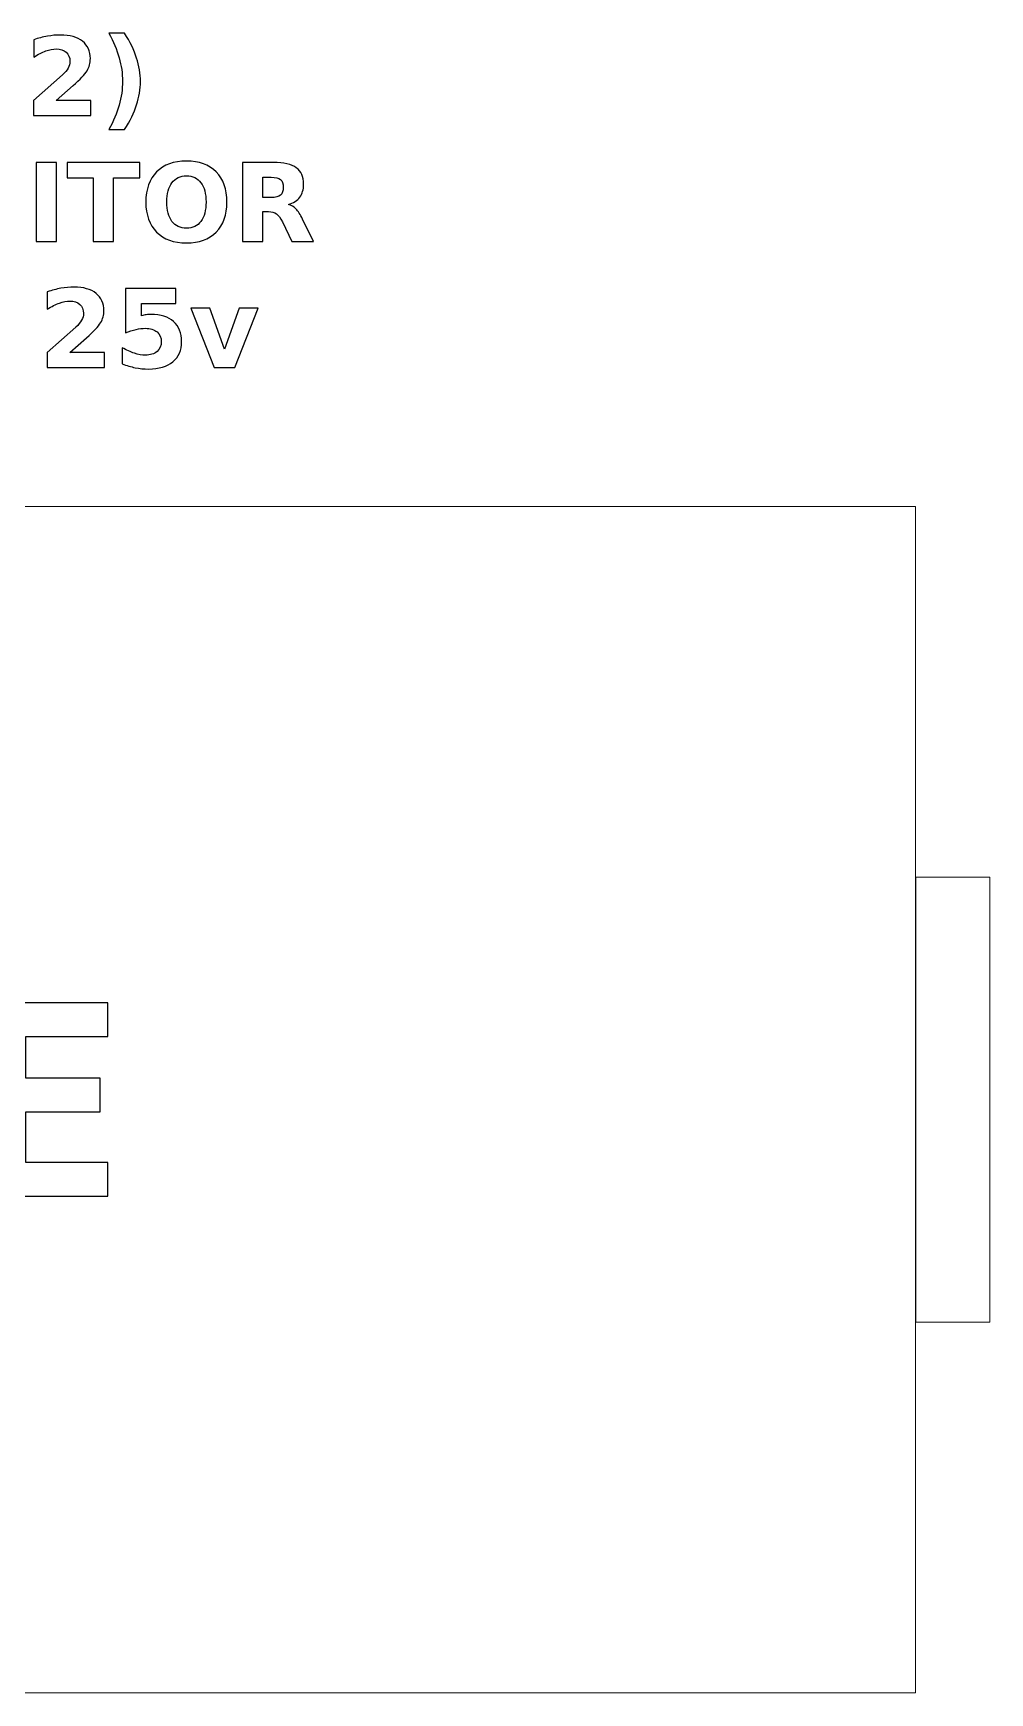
# Model space of a CAD drawing. Header units: centimetres. Extents: x -10.82 to -10.18, y -15.01 to -14.562.
# Drawn here: x -10.4381 to -10.18, y -15.01 to -14.5623 of the extents above; entities that cross this region are included whole.
import ezdxf

# ---------------------------------------------------------------- set-up
doc = ezdxf.new("R2010")
doc.units = ezdxf.units.CM
doc.header["$MEASUREMENT"] = 0
doc.layers.add('Layer 1', color=7, linetype='Continuous')

msp = doc.modelspace()

# ---------------------------------------------------------------- linework, layer by layer
at = {"layer": 'Layer 1', "color": 250}
for points, knots in [([(-10.41768, -14.58835), (-10.41647, -14.58609), (-10.41555, -14.58388), (-10.41494, -14.58172), (-10.41494, -14.58172), (-10.41433, -14.57956), (-10.41403, -14.57743), (-10.41403, -14.57533), (-10.41403, -14.57533), (-10.41403, -14.57322), (-10.41433, -14.5711), (-10.41494, -14.56895), (-10.41494, -14.56895), (-10.41555, -14.56679), (-10.41647, -14.56459), (-10.41768, -14.56233), (-10.41768, -14.56233), (-10.41768, -14.56233), (-10.41345, -14.56233), (-10.41345, -14.56233), (-10.41345, -14.56233), (-10.412, -14.56467), (-10.41093, -14.5669), (-10.41023, -14.56903), (-10.41023, -14.56903), (-10.40953, -14.57117), (-10.40918, -14.57327), (-10.40918, -14.57536), (-10.40918, -14.57536), (-10.40918, -14.57744), (-10.40953, -14.57954), (-10.41022, -14.58165), (-10.41022, -14.58165), (-10.41092, -14.58377), (-10.41199, -14.586), (-10.41345, -14.58835), (-10.41345, -14.58835), (-10.41345, -14.58835), (-10.41768, -14.58835), (-10.41768, -14.58835)], [0, 0, 0, 0, 0.1, 0.1, 0.1, 0.1, 0.2, 0.2, 0.2, 0.2, 0.3, 0.3, 0.3, 0.3, 0.4, 0.4, 0.4, 0.4, 0.5, 0.5, 0.5, 0.5, 0.6, 0.6, 0.6, 0.6, 0.7, 0.7, 0.7, 0.7, 0.8, 0.8, 0.8, 0.8, 0.9, 0.9, 0.9, 0.9, 1, 1, 1, 1]), ([(-10.43193, -14.58046), (-10.43193, -14.58046), (-10.42256, -14.58046), (-10.42256, -14.58046), (-10.42256, -14.58046), (-10.42256, -14.58046), (-10.42256, -14.5845), (-10.42256, -14.5845), (-10.42256, -14.5845), (-10.42256, -14.5845), (-10.43804, -14.5845), (-10.43804, -14.5845), (-10.43804, -14.5845), (-10.43804, -14.5845), (-10.43804, -14.58046), (-10.43804, -14.58046), (-10.43804, -14.58046), (-10.43804, -14.58046), (-10.43026, -14.5736), (-10.43026, -14.5736), (-10.43026, -14.5736), (-10.42957, -14.57298), (-10.42906, -14.57236), (-10.42872, -14.57176), (-10.42872, -14.57176), (-10.42839, -14.57117), (-10.42822, -14.57054), (-10.42822, -14.56989), (-10.42822, -14.56989), (-10.42822, -14.5689), (-10.42856, -14.56809), (-10.42923, -14.56749), (-10.42923, -14.56749), (-10.4299, -14.56688), (-10.43079, -14.56657), (-10.4319, -14.56657), (-10.4319, -14.56657), (-10.43276, -14.56657), (-10.43369, -14.56676), (-10.43471, -14.56712), (-10.43471, -14.56712), (-10.43573, -14.56749), (-10.43682, -14.56804), (-10.43798, -14.56876), (-10.43798, -14.56876), (-10.43798, -14.56876), (-10.43798, -14.56408), (-10.43798, -14.56408), (-10.43798, -14.56408), (-10.43674, -14.56367), (-10.43552, -14.56336), (-10.43431, -14.56314), (-10.43431, -14.56314), (-10.43311, -14.56293), (-10.43192, -14.56282), (-10.43076, -14.56282), (-10.43076, -14.56282), (-10.42821, -14.56282), (-10.42623, -14.56338), (-10.42482, -14.56451), (-10.42482, -14.56451), (-10.42341, -14.56563), (-10.4227, -14.56719), (-10.4227, -14.5692), (-10.4227, -14.5692), (-10.4227, -14.57036), (-10.423, -14.57144), (-10.4236, -14.57244), (-10.4236, -14.57244), (-10.4242, -14.57344), (-10.42546, -14.57479), (-10.42738, -14.57647), (-10.42738, -14.57647), (-10.42738, -14.57647), (-10.43193, -14.58046), (-10.43193, -14.58046)], [0, 0, 0, 0, 0.052632, 0.052632, 0.052632, 0.052632, 0.105263, 0.105263, 0.105263, 0.105263, 0.157895, 0.157895, 0.157895, 0.157895, 0.210526, 0.210526, 0.210526, 0.210526, 0.263158, 0.263158, 0.263158, 0.263158, 0.315789, 0.315789, 0.315789, 0.315789, 0.368421, 0.368421, 0.368421, 0.368421, 0.421053, 0.421053, 0.421053, 0.421053, 0.473684, 0.473684, 0.473684, 0.473684, 0.526316, 0.526316, 0.526316, 0.526316, 0.578947, 0.578947, 0.578947, 0.578947, 0.631579, 0.631579, 0.631579, 0.631579, 0.684211, 0.684211, 0.684211, 0.684211, 0.736842, 0.736842, 0.736842, 0.736842, 0.789474, 0.789474, 0.789474, 0.789474, 0.842105, 0.842105, 0.842105, 0.842105, 0.894737, 0.894737, 0.894737, 0.894737, 0.947368, 0.947368, 0.947368, 0.947368, 1, 1, 1, 1]), ([(-10.43732, -14.59721), (-10.43732, -14.59721), (-10.43183, -14.59721), (-10.43183, -14.59721), (-10.43183, -14.59721), (-10.43183, -14.59721), (-10.43183, -14.6185), (-10.43183, -14.6185), (-10.43183, -14.6185), (-10.43183, -14.6185), (-10.43732, -14.6185), (-10.43732, -14.6185), (-10.43732, -14.6185), (-10.43732, -14.6185), (-10.43732, -14.59721), (-10.43732, -14.59721)], [0, 0, 0, 0, 0.25, 0.25, 0.25, 0.25, 0.5, 0.5, 0.5, 0.5, 0.75, 0.75, 0.75, 0.75, 1, 1, 1, 1]), ([(-10.42899, -14.59721), (-10.42899, -14.59721), (-10.40936, -14.59721), (-10.40936, -14.59721), (-10.40936, -14.59721), (-10.40936, -14.59721), (-10.40936, -14.60136), (-10.40936, -14.60136), (-10.40936, -14.60136), (-10.40936, -14.60136), (-10.41642, -14.60136), (-10.41642, -14.60136), (-10.41642, -14.60136), (-10.41642, -14.60136), (-10.41642, -14.6185), (-10.41642, -14.6185), (-10.41642, -14.6185), (-10.41642, -14.6185), (-10.42192, -14.6185), (-10.42192, -14.6185), (-10.42192, -14.6185), (-10.42192, -14.6185), (-10.42192, -14.60136), (-10.42192, -14.60136), (-10.42192, -14.60136), (-10.42192, -14.60136), (-10.42899, -14.60136), (-10.42899, -14.60136), (-10.42899, -14.60136), (-10.42899, -14.60136), (-10.42899, -14.59721), (-10.42899, -14.59721)], [0, 0, 0, 0, 0.125, 0.125, 0.125, 0.125, 0.25, 0.25, 0.25, 0.25, 0.375, 0.375, 0.375, 0.375, 0.5, 0.5, 0.5, 0.5, 0.625, 0.625, 0.625, 0.625, 0.75, 0.75, 0.75, 0.75, 0.875, 0.875, 0.875, 0.875, 1, 1, 1, 1]), ([(-10.39679, -14.59682), (-10.39337, -14.59682), (-10.39069, -14.5978), (-10.38875, -14.59976), (-10.38875, -14.59976), (-10.38681, -14.60172), (-10.38584, -14.60442), (-10.38584, -14.60787), (-10.38584, -14.60787), (-10.38584, -14.61131), (-10.38681, -14.61402), (-10.38875, -14.61597), (-10.38875, -14.61597), (-10.39069, -14.61794), (-10.39337, -14.61891), (-10.39679, -14.61891), (-10.39679, -14.61891), (-10.4002, -14.61891), (-10.40288, -14.61794), (-10.40483, -14.61597), (-10.40483, -14.61597), (-10.40677, -14.61402), (-10.40774, -14.61131), (-10.40774, -14.60787), (-10.40774, -14.60787), (-10.40774, -14.60442), (-10.40677, -14.60172), (-10.40483, -14.59976), (-10.40483, -14.59976), (-10.40288, -14.5978), (-10.4002, -14.59682), (-10.39679, -14.59682)], [0, 0, 0, 0, 0.125, 0.125, 0.125, 0.125, 0.25, 0.25, 0.25, 0.25, 0.375, 0.375, 0.375, 0.375, 0.5, 0.5, 0.5, 0.5, 0.625, 0.625, 0.625, 0.625, 0.75, 0.75, 0.75, 0.75, 0.875, 0.875, 0.875, 0.875, 1, 1, 1, 1]), ([(-10.3762, -14.61044), (-10.3762, -14.61044), (-10.3762, -14.6185), (-10.3762, -14.6185), (-10.3762, -14.6185), (-10.3762, -14.6185), (-10.38169, -14.6185), (-10.38169, -14.6185), (-10.38169, -14.6185), (-10.38169, -14.6185), (-10.38169, -14.59721), (-10.38169, -14.59721), (-10.38169, -14.59721), (-10.38169, -14.59721), (-10.3733, -14.59721), (-10.3733, -14.59721), (-10.3733, -14.59721), (-10.3705, -14.59721), (-10.36844, -14.59768), (-10.36713, -14.59862), (-10.36713, -14.59862), (-10.36582, -14.59956), (-10.36517, -14.60105), (-10.36517, -14.60308), (-10.36517, -14.60308), (-10.36517, -14.60449), (-10.36551, -14.60565), (-10.36619, -14.60655), (-10.36619, -14.60655), (-10.36687, -14.60745), (-10.3679, -14.60812), (-10.36926, -14.60854), (-10.36926, -14.60854), (-10.36851, -14.60872), (-10.36784, -14.6091), (-10.36724, -14.60971), (-10.36724, -14.60971), (-10.36665, -14.61031), (-10.36605, -14.61123), (-10.36544, -14.61245), (-10.36544, -14.61245), (-10.36544, -14.61245), (-10.36246, -14.6185), (-10.36246, -14.6185), (-10.36246, -14.6185), (-10.36246, -14.6185), (-10.36831, -14.6185), (-10.36831, -14.6185), (-10.36831, -14.6185), (-10.36831, -14.6185), (-10.3709, -14.61321), (-10.3709, -14.61321), (-10.3709, -14.61321), (-10.37143, -14.61215), (-10.37196, -14.61142), (-10.3725, -14.61103), (-10.3725, -14.61103), (-10.37303, -14.61064), (-10.37375, -14.61044), (-10.37464, -14.61044), (-10.37464, -14.61044), (-10.37464, -14.61044), (-10.3762, -14.61044), (-10.3762, -14.61044)], [0, 0, 0, 0, 0.0625, 0.0625, 0.0625, 0.0625, 0.125, 0.125, 0.125, 0.125, 0.1875, 0.1875, 0.1875, 0.1875, 0.25, 0.25, 0.25, 0.25, 0.3125, 0.3125, 0.3125, 0.3125, 0.375, 0.375, 0.375, 0.375, 0.4375, 0.4375, 0.4375, 0.4375, 0.5, 0.5, 0.5, 0.5, 0.5625, 0.5625, 0.5625, 0.5625, 0.625, 0.625, 0.625, 0.625, 0.6875, 0.6875, 0.6875, 0.6875, 0.75, 0.75, 0.75, 0.75, 0.8125, 0.8125, 0.8125, 0.8125, 0.875, 0.875, 0.875, 0.875, 0.9375, 0.9375, 0.9375, 0.9375, 1, 1, 1, 1]), ([(-10.39679, -14.6008), (-10.39847, -14.6008), (-10.39976, -14.60142), (-10.40069, -14.60265), (-10.40069, -14.60265), (-10.40161, -14.60389), (-10.40207, -14.60563), (-10.40207, -14.60787), (-10.40207, -14.60787), (-10.40207, -14.61011), (-10.40161, -14.61184), (-10.40069, -14.61308), (-10.40069, -14.61308), (-10.39976, -14.61432), (-10.39847, -14.61494), (-10.39679, -14.61494), (-10.39679, -14.61494), (-10.39511, -14.61494), (-10.39381, -14.61432), (-10.39288, -14.61308), (-10.39288, -14.61308), (-10.39196, -14.61184), (-10.3915, -14.61011), (-10.3915, -14.60787), (-10.3915, -14.60787), (-10.3915, -14.60563), (-10.39196, -14.60389), (-10.39288, -14.60265), (-10.39288, -14.60265), (-10.39381, -14.60142), (-10.39511, -14.6008), (-10.39679, -14.6008)], [0, 0, 0, 0, 0.125, 0.125, 0.125, 0.125, 0.25, 0.25, 0.25, 0.25, 0.375, 0.375, 0.375, 0.375, 0.5, 0.5, 0.5, 0.5, 0.625, 0.625, 0.625, 0.625, 0.75, 0.75, 0.75, 0.75, 0.875, 0.875, 0.875, 0.875, 1, 1, 1, 1]), ([(-10.37388, -14.60665), (-10.37273, -14.60665), (-10.37191, -14.60644), (-10.37141, -14.60601), (-10.37141, -14.60601), (-10.37091, -14.60558), (-10.37066, -14.60487), (-10.37066, -14.60389), (-10.37066, -14.60389), (-10.37066, -14.60293), (-10.37091, -14.60223), (-10.37141, -14.60181), (-10.37141, -14.60181), (-10.37191, -14.60139), (-10.37273, -14.60118), (-10.37388, -14.60118), (-10.37388, -14.60118), (-10.37388, -14.60118), (-10.3762, -14.60118), (-10.3762, -14.60118), (-10.3762, -14.60118), (-10.3762, -14.60118), (-10.3762, -14.60665), (-10.3762, -14.60665), (-10.3762, -14.60665), (-10.3762, -14.60665), (-10.37388, -14.60665), (-10.37388, -14.60665)], [0, 0, 0, 0, 0.142857, 0.142857, 0.142857, 0.142857, 0.285714, 0.285714, 0.285714, 0.285714, 0.428571, 0.428571, 0.428571, 0.428571, 0.571429, 0.571429, 0.571429, 0.571429, 0.714286, 0.714286, 0.714286, 0.714286, 0.857143, 0.857143, 0.857143, 0.857143, 1, 1, 1, 1]), ([(-10.42827, -14.64846), (-10.42827, -14.64846), (-10.4189, -14.64846), (-10.4189, -14.64846), (-10.4189, -14.64846), (-10.4189, -14.64846), (-10.4189, -14.6525), (-10.4189, -14.6525), (-10.4189, -14.6525), (-10.4189, -14.6525), (-10.43438, -14.6525), (-10.43438, -14.6525), (-10.43438, -14.6525), (-10.43438, -14.6525), (-10.43438, -14.64846), (-10.43438, -14.64846), (-10.43438, -14.64846), (-10.43438, -14.64846), (-10.4266, -14.6416), (-10.4266, -14.6416), (-10.4266, -14.6416), (-10.42591, -14.64098), (-10.4254, -14.64036), (-10.42506, -14.63976), (-10.42506, -14.63976), (-10.42473, -14.63917), (-10.42456, -14.63854), (-10.42456, -14.63789), (-10.42456, -14.63789), (-10.42456, -14.6369), (-10.4249, -14.63609), (-10.42557, -14.63549), (-10.42557, -14.63549), (-10.42624, -14.63488), (-10.42713, -14.63457), (-10.42824, -14.63457), (-10.42824, -14.63457), (-10.4291, -14.63457), (-10.43003, -14.63476), (-10.43105, -14.63512), (-10.43105, -14.63512), (-10.43207, -14.63549), (-10.43316, -14.63604), (-10.43432, -14.63676), (-10.43432, -14.63676), (-10.43432, -14.63676), (-10.43432, -14.63208), (-10.43432, -14.63208), (-10.43432, -14.63208), (-10.43308, -14.63167), (-10.43186, -14.63136), (-10.43065, -14.63114), (-10.43065, -14.63114), (-10.42945, -14.63093), (-10.42826, -14.63082), (-10.4271, -14.63082), (-10.4271, -14.63082), (-10.42455, -14.63082), (-10.42257, -14.63138), (-10.42116, -14.63251), (-10.42116, -14.63251), (-10.41975, -14.63363), (-10.41904, -14.63519), (-10.41904, -14.6372), (-10.41904, -14.6372), (-10.41904, -14.63836), (-10.41934, -14.63944), (-10.41994, -14.64044), (-10.41994, -14.64044), (-10.42054, -14.64144), (-10.4218, -14.64279), (-10.42372, -14.64447), (-10.42372, -14.64447), (-10.42372, -14.64447), (-10.42827, -14.64846), (-10.42827, -14.64846)], [0, 0, 0, 0, 0.052632, 0.052632, 0.052632, 0.052632, 0.105263, 0.105263, 0.105263, 0.105263, 0.157895, 0.157895, 0.157895, 0.157895, 0.210526, 0.210526, 0.210526, 0.210526, 0.263158, 0.263158, 0.263158, 0.263158, 0.315789, 0.315789, 0.315789, 0.315789, 0.368421, 0.368421, 0.368421, 0.368421, 0.421053, 0.421053, 0.421053, 0.421053, 0.473684, 0.473684, 0.473684, 0.473684, 0.526316, 0.526316, 0.526316, 0.526316, 0.578947, 0.578947, 0.578947, 0.578947, 0.631579, 0.631579, 0.631579, 0.631579, 0.684211, 0.684211, 0.684211, 0.684211, 0.736842, 0.736842, 0.736842, 0.736842, 0.789474, 0.789474, 0.789474, 0.789474, 0.842105, 0.842105, 0.842105, 0.842105, 0.894737, 0.894737, 0.894737, 0.894737, 0.947368, 0.947368, 0.947368, 0.947368, 1, 1, 1, 1]), ([(-10.41326, -14.63121), (-10.41326, -14.63121), (-10.39961, -14.63121), (-10.39961, -14.63121), (-10.39961, -14.63121), (-10.39961, -14.63121), (-10.39961, -14.63524), (-10.39961, -14.63524), (-10.39961, -14.63524), (-10.39961, -14.63524), (-10.40889, -14.63524), (-10.40889, -14.63524), (-10.40889, -14.63524), (-10.40889, -14.63524), (-10.40889, -14.63854), (-10.40889, -14.63854), (-10.40889, -14.63854), (-10.40847, -14.63843), (-10.40805, -14.63834), (-10.40763, -14.63827), (-10.40763, -14.63827), (-10.4072, -14.63821), (-10.40676, -14.63818), (-10.40631, -14.63818), (-10.40631, -14.63818), (-10.40371, -14.63818), (-10.40169, -14.63883), (-10.40024, -14.64013), (-10.40024, -14.64013), (-10.3988, -14.64142), (-10.39807, -14.64324), (-10.39807, -14.64555), (-10.39807, -14.64555), (-10.39807, -14.64786), (-10.39886, -14.64966), (-10.40044, -14.65096), (-10.40044, -14.65096), (-10.40201, -14.65226), (-10.40419, -14.65291), (-10.40699, -14.65291), (-10.40699, -14.65291), (-10.4082, -14.65291), (-10.40939, -14.6528), (-10.41058, -14.65256), (-10.41058, -14.65256), (-10.41176, -14.65233), (-10.41294, -14.65198), (-10.41411, -14.6515), (-10.41411, -14.6515), (-10.41411, -14.6515), (-10.41411, -14.64718), (-10.41411, -14.64718), (-10.41411, -14.64718), (-10.41295, -14.64785), (-10.41185, -14.64834), (-10.41081, -14.64867), (-10.41081, -14.64867), (-10.40976, -14.64901), (-10.40878, -14.64917), (-10.40786, -14.64917), (-10.40786, -14.64917), (-10.40653, -14.64917), (-10.40548, -14.64885), (-10.40471, -14.6482), (-10.40471, -14.6482), (-10.40395, -14.64755), (-10.40357, -14.64667), (-10.40357, -14.64555), (-10.40357, -14.64555), (-10.40357, -14.64443), (-10.40395, -14.64355), (-10.40471, -14.6429), (-10.40471, -14.6429), (-10.40548, -14.64226), (-10.40653, -14.64194), (-10.40786, -14.64194), (-10.40786, -14.64194), (-10.40865, -14.64194), (-10.40949, -14.64204), (-10.41038, -14.64224), (-10.41038, -14.64224), (-10.41128, -14.64245), (-10.41224, -14.64276), (-10.41326, -14.64319), (-10.41326, -14.64319), (-10.41326, -14.64319), (-10.41326, -14.63121), (-10.41326, -14.63121)], [0, 0, 0, 0, 0.045455, 0.045455, 0.045455, 0.045455, 0.090909, 0.090909, 0.090909, 0.090909, 0.136364, 0.136364, 0.136364, 0.136364, 0.181818, 0.181818, 0.181818, 0.181818, 0.227273, 0.227273, 0.227273, 0.227273, 0.272727, 0.272727, 0.272727, 0.272727, 0.318182, 0.318182, 0.318182, 0.318182, 0.363636, 0.363636, 0.363636, 0.363636, 0.409091, 0.409091, 0.409091, 0.409091, 0.454545, 0.454545, 0.454545, 0.454545, 0.5, 0.5, 0.5, 0.5, 0.545455, 0.545455, 0.545455, 0.545455, 0.590909, 0.590909, 0.590909, 0.590909, 0.636364, 0.636364, 0.636364, 0.636364, 0.681818, 0.681818, 0.681818, 0.681818, 0.727273, 0.727273, 0.727273, 0.727273, 0.772727, 0.772727, 0.772727, 0.772727, 0.818182, 0.818182, 0.818182, 0.818182, 0.863636, 0.863636, 0.863636, 0.863636, 0.909091, 0.909091, 0.909091, 0.909091, 0.954545, 0.954545, 0.954545, 0.954545, 1, 1, 1, 1]), ([(-10.39559, -14.63653), (-10.39559, -14.63653), (-10.39048, -14.63653), (-10.39048, -14.63653), (-10.39048, -14.63653), (-10.39048, -14.63653), (-10.3865, -14.64756), (-10.3865, -14.64756), (-10.3865, -14.64756), (-10.3865, -14.64756), (-10.38254, -14.63653), (-10.38254, -14.63653), (-10.38254, -14.63653), (-10.38254, -14.63653), (-10.37742, -14.63653), (-10.37742, -14.63653), (-10.37742, -14.63653), (-10.37742, -14.63653), (-10.38371, -14.6525), (-10.38371, -14.6525), (-10.38371, -14.6525), (-10.38371, -14.6525), (-10.38931, -14.6525), (-10.38931, -14.6525), (-10.38931, -14.6525), (-10.38931, -14.6525), (-10.39559, -14.63653), (-10.39559, -14.63653)], [0, 0, 0, 0, 0.142857, 0.142857, 0.142857, 0.142857, 0.285714, 0.285714, 0.285714, 0.285714, 0.428571, 0.428571, 0.428571, 0.428571, 0.571429, 0.571429, 0.571429, 0.571429, 0.714286, 0.714286, 0.714286, 0.714286, 0.857143, 0.857143, 0.857143, 0.857143, 1, 1, 1, 1]), ([(-10.41795, -14.87606), (-10.41795, -14.87606), (-10.45046, -14.87606), (-10.45046, -14.87606), (-10.45046, -14.87606), (-10.45046, -14.87606), (-10.45046, -14.82387), (-10.45046, -14.82387), (-10.45046, -14.82387), (-10.45046, -14.82387), (-10.41795, -14.82387), (-10.41795, -14.82387), (-10.41795, -14.82387), (-10.41795, -14.82387), (-10.41795, -14.83296), (-10.41795, -14.83296), (-10.41795, -14.83296), (-10.41795, -14.83296), (-10.44015, -14.83296), (-10.44015, -14.83296), (-10.44015, -14.83296), (-10.44015, -14.83296), (-10.44015, -14.84421), (-10.44015, -14.84421), (-10.44015, -14.84421), (-10.44015, -14.84421), (-10.42005, -14.84421), (-10.42005, -14.84421), (-10.42005, -14.84421), (-10.42005, -14.84421), (-10.42005, -14.85331), (-10.42005, -14.85331), (-10.42005, -14.85331), (-10.42005, -14.85331), (-10.44015, -14.85331), (-10.44015, -14.85331), (-10.44015, -14.85331), (-10.44015, -14.85331), (-10.44015, -14.86697), (-10.44015, -14.86697), (-10.44015, -14.86697), (-10.44015, -14.86697), (-10.41795, -14.86697), (-10.41795, -14.86697), (-10.41795, -14.86697), (-10.41795, -14.86697), (-10.41795, -14.87606), (-10.41795, -14.87606)], [0, 0, 0, 0, 0.083333, 0.083333, 0.083333, 0.083333, 0.166667, 0.166667, 0.166667, 0.166667, 0.25, 0.25, 0.25, 0.25, 0.333333, 0.333333, 0.333333, 0.333333, 0.416667, 0.416667, 0.416667, 0.416667, 0.5, 0.5, 0.5, 0.5, 0.583333, 0.583333, 0.583333, 0.583333, 0.666667, 0.666667, 0.666667, 0.666667, 0.75, 0.75, 0.75, 0.75, 0.833333, 0.833333, 0.833333, 0.833333, 0.916667, 0.916667, 0.916667, 0.916667, 1, 1, 1, 1])]:
    msp.add_open_spline(points, degree=3, knots=knots, dxfattribs=at)
at = {"layer": 'Layer 1', "color": 7, "lineweight": 9}
for points in [[(-10.79999, -14.68999), (-10.79999, -14.68999), (-10.20001, -14.68999), (-10.20001, -14.68999), (-10.20001, -14.68999), (-10.20001, -14.68999), (-10.20001, -15.00999), (-10.20001, -15.00999), (-10.20001, -15.00999), (-10.20001, -15.00999), (-10.79999, -15.00999), (-10.79999, -15.00999), (-10.79999, -15.00999), (-10.79999, -15.00999), (-10.79999, -14.68999), (-10.79999, -14.68999)], [(-10.2, -14.79), (-10.2, -14.79), (-10.18, -14.79), (-10.18, -14.79), (-10.18, -14.79), (-10.18, -14.79), (-10.18, -14.91), (-10.18, -14.91), (-10.18, -14.91), (-10.18, -14.91), (-10.2, -14.91), (-10.2, -14.91), (-10.2, -14.91), (-10.2, -14.91), (-10.2, -14.79), (-10.2, -14.79)]]:
    msp.add_open_spline(points, degree=3, knots=[0, 0, 0, 0, 0.25, 0.25, 0.25, 0.25, 0.5, 0.5, 0.5, 0.5, 0.75, 0.75, 0.75, 0.75, 1, 1, 1, 1], dxfattribs=at)

doc.saveas('drawing.dxf')
